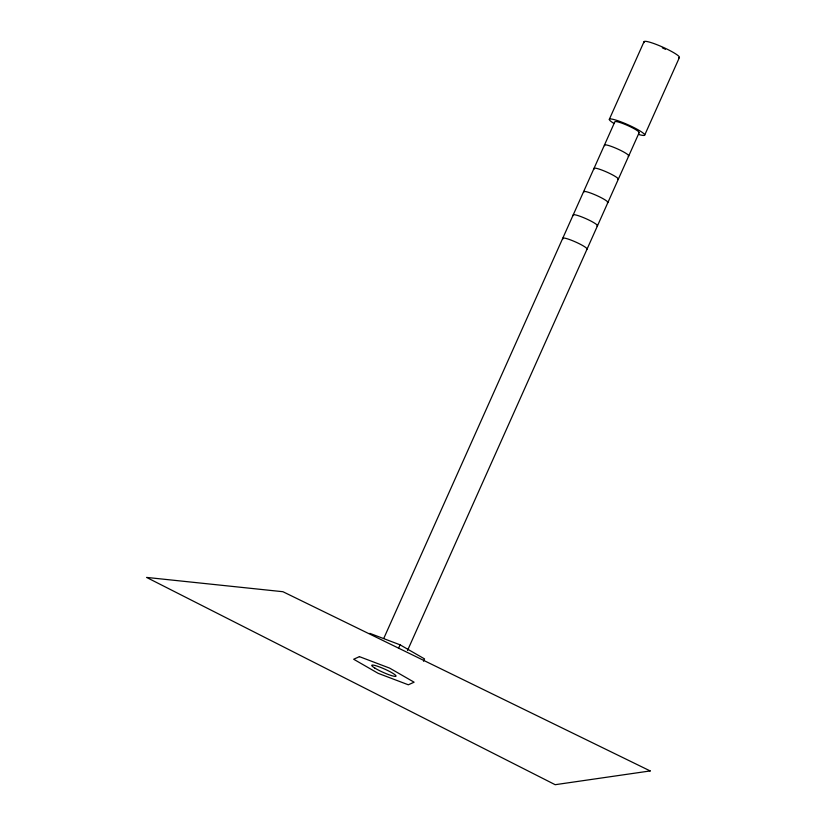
<?xml version="1.0" encoding="UTF-8"?>
<svg xmlns="http://www.w3.org/2000/svg" width="826" height="826" viewBox="0 0 826 826"><rect width="100%" height="100%" fill="white"/><g stroke="black" fill="none" stroke-linecap="round" stroke-linejoin="round"><path stroke-width="1.24" d="M609.32 119.326L644.053 41.672M383.729 638.477L614.864 121.783A13.309 1.807 24.1 0 1 629.195 126.213A13.309 1.807 24.1 0 1 638.601 132.872M398.524 648.327L400.083 644.827L369.852 633.356M407.517 650.485L639.169 132.614M644.703 135.082L679.437 57.438M423.49 661.234L424.533 658.9L400.083 644.827M563.022 238.879A13.309 1.807 24.1 0 1 575.515 241.956A13.309 1.807 24.1 0 1 586.501 249.338M573.44 215.586A13.309 1.807 24.1 0 1 585.933 218.663A13.309 1.807 24.1 0 1 596.919 226.045M583.858 192.293A13.309 1.807 24.1 0 1 596.351 195.37A13.309 1.807 24.1 0 1 607.337 202.752M594.276 169A13.309 1.807 24.1 0 1 606.769 172.076A13.309 1.807 24.1 0 1 617.765 179.459M604.694 145.706A13.309 1.807 24.1 0 1 617.198 148.783A13.309 1.807 24.1 0 1 628.183 156.166M613.883 123.394A19.37 2.633 24.1 0 1 615.122 119.873A19.37 2.633 24.1 0 1 640.14 131.014A19.37 2.633 24.1 0 1 638.911 134.535M644.435 42.591A19.37 2.633 24.1 0 1 662.617 47.072A19.37 2.633 24.1 0 1 678.611 57.81M662.349 47.846A13.309 1.807 24.1 0 1 665.467 49.302M359.434 656.649L353.662 659.241L378.112 673.314L408.333 684.795L414.115 682.193L389.665 668.131L359.434 656.649M650.196 770.937L555.175 784.7L146.563 577.415L282.926 591.715L650.196 770.937M374.87 668.1A13.309 1.807 24.1 0 0 395.468 676.391A13.309 1.807 24.1 0 0 381.323 667.666A13.309 1.807 24.1 0 0 374.87 668.1"/></g></svg>
